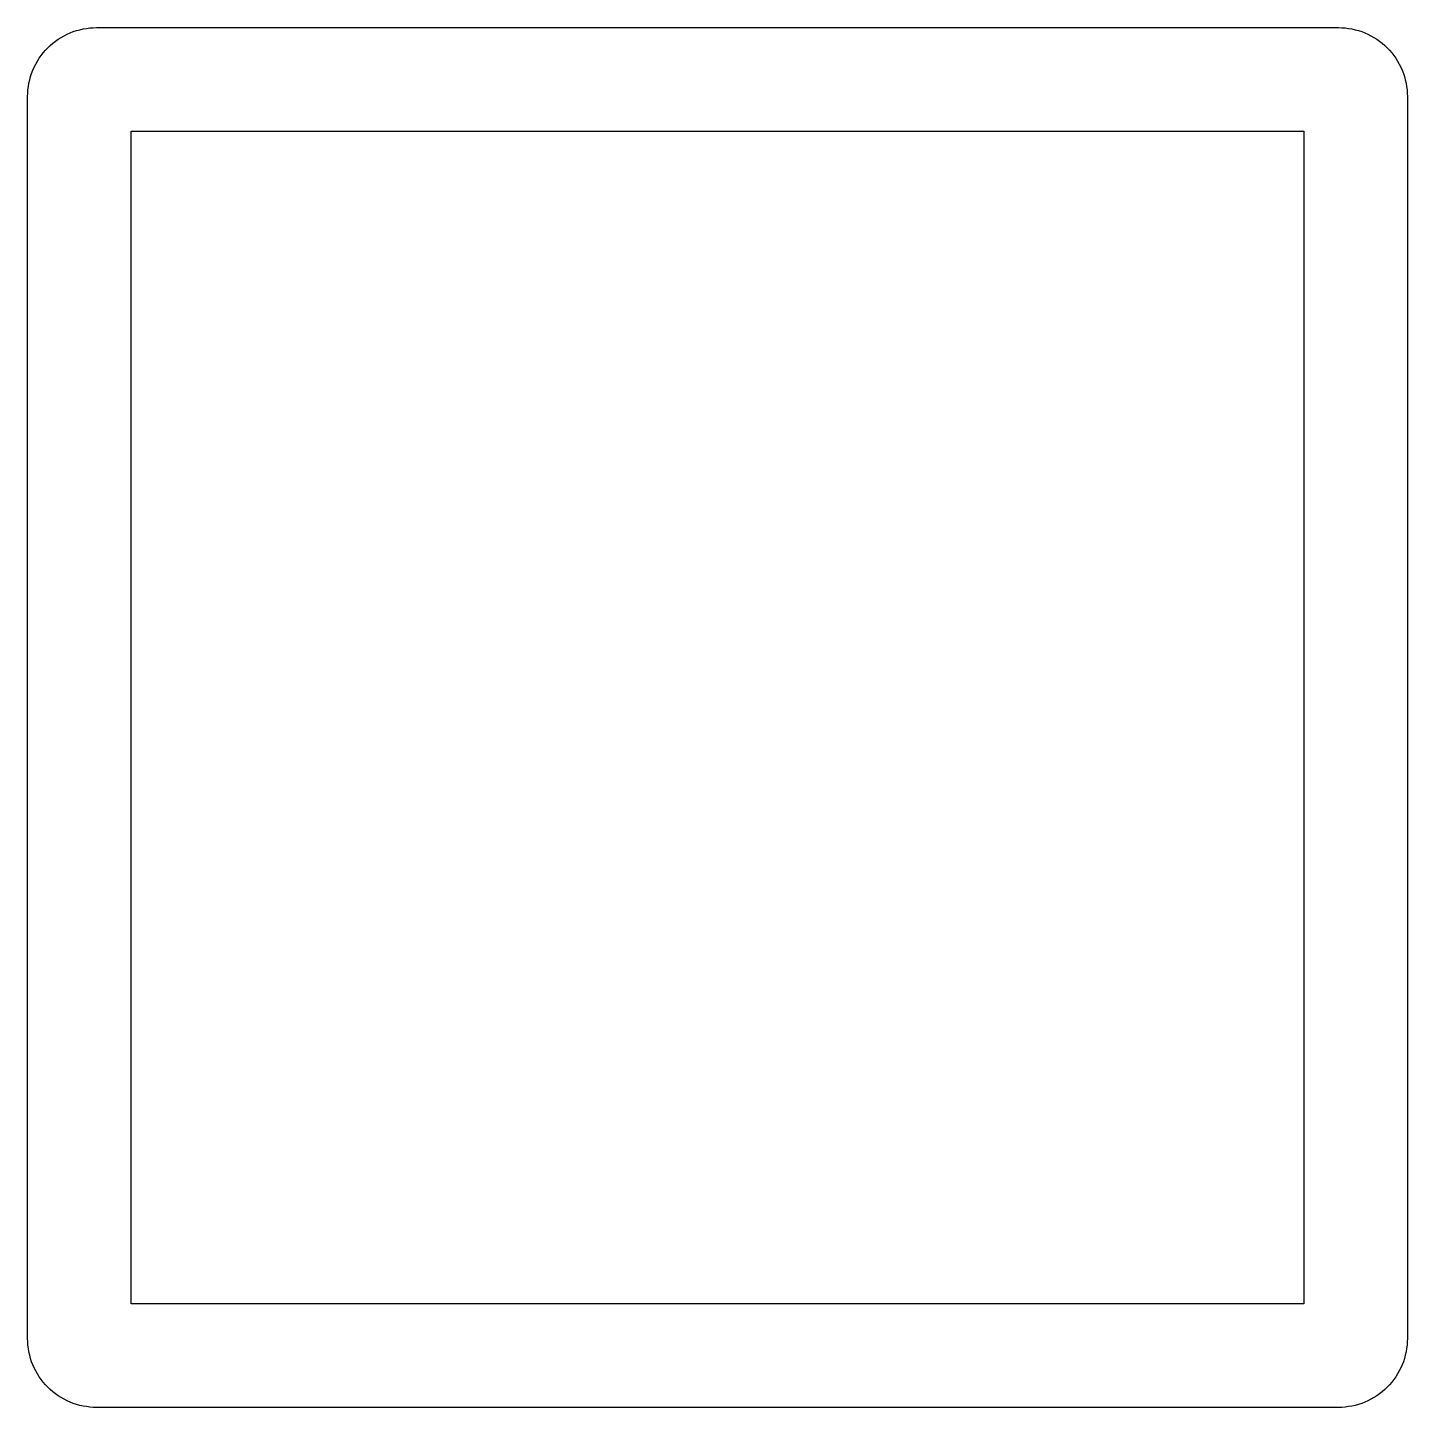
# Model space of a CAD drawing. Extents: x 231.9 to 251.9, y 783.1 to 803.1.
import ezdxf

# ---------------------------------------------------------------- set-up
doc = ezdxf.new("R2010")
doc.units = 0
doc.layers.get('0').update_dxf_attribs({"linetype": 'CONTINUOUS'})

msp = doc.modelspace()

# ---------------------------------------------------------------- linework, layer by layer
msp.add_lwpolyline([(232.918, 783.132, -0.414214), (231.918, 784.132), (231.918, 802.132, -0.414214), (232.918, 803.132), (250.918, 803.132, -0.414214), (251.918, 802.132), (251.918, 784.132, -0.414214), (250.918, 783.132)], format="xyb", close=True)
msp.add_lwpolyline([(233.418, 784.632), (233.418, 801.632), (250.418, 801.632), (250.418, 784.632)], close=True)

doc.saveas('drawing.dxf')
